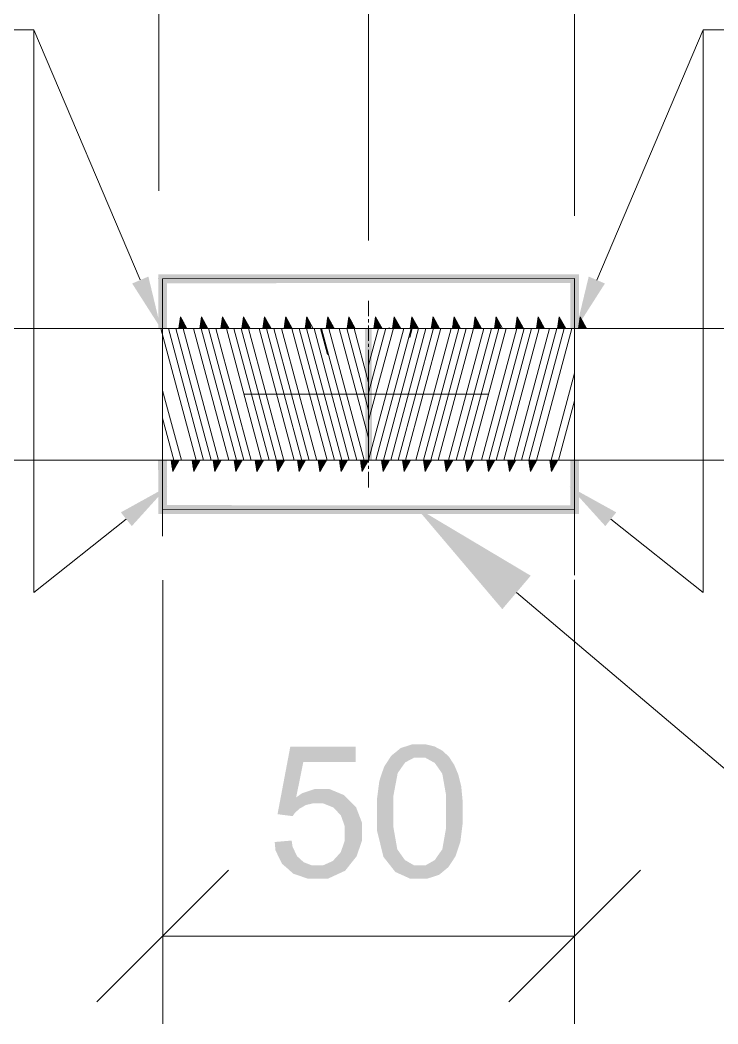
# Model space of a CAD drawing. Header units: millimetres. Extents: x 2 to 579, y 1 to 405.
# Drawn here: x 252.52 to 259.67, y 87.79 to 98.08 of the extents above; entities that cross this region are included whole.
import ezdxf

# ---------------------------------------------------------------- set-up
doc = ezdxf.new("R2010")
doc.units = ezdxf.units.MM
doc.linetypes.add('XKITLINE00', pattern=[0])
doc.layers.add('LinkedObject', color=7, linetype='Continuous', lineweight=0)

# ---------------------------------------------------------------- blocks, each defined once
blk = doc.blocks.new('*A4')
at = {"layer": 'LinkedObject'}
for color, points in [(4, [(258.244, 95.476), (254.024, 95.384), (253.934, 95.474)]), (4, [(253.934, 95.474), (254.024, 94.922), (253.934, 94.922)]), (4, [(254.024, 95.384), (254.024, 94.922), (253.934, 95.474)]), (4, [(258.154, 95.386), (254.024, 95.384), (258.244, 95.476)]), (4, [(258.244, 94.921), (258.154, 95.386), (258.244, 95.476)]), (6, [(253.667, 95.381), (253.833, 95.452), (253.961, 94.92)]), (4, [(258.154, 94.921), (258.154, 95.386), (258.244, 94.921)]), (6, [(258.344, 95.452), (258.51, 95.381), (258.216, 94.92)]), (4, [(256.053, 94.921), (256.124, 93.572), (256.056, 93.572)]), (4, [(256.121, 94.921), (256.124, 93.572), (256.053, 94.921)]), (4, [(253.933, 93.572), (254.024, 93.11), (253.934, 93.02)]), (4, [(254.023, 93.572), (254.024, 93.11), (253.933, 93.572)]), (4, [(258.244, 93.018), (258.154, 93.572), (258.244, 93.572)]), (4, [(258.154, 93.108), (258.154, 93.572), (258.244, 93.018)]), (6, [(253.663, 92.895), (253.551, 93.036), (254.03, 93.301)]), (6, [(258.626, 93.036), (258.514, 92.895), (258.147, 93.301)]), (4, [(254.024, 93.11), (258.154, 93.108), (253.934, 93.02)]), (4, [(253.934, 93.02), (258.154, 93.108), (258.244, 93.018)]), (1, [(257.75, 92.387), (257.459, 92.044), (256.574, 93.088)]), (7, [(255.42, 90.478), (255.156, 89.943), (255.287, 90.636)]), (7, [(255.957, 90.478), (255.287, 90.636), (255.957, 90.636)]), (7, [(255.42, 90.478), (255.287, 90.636), (255.957, 90.478)]), (7, [(256.54, 90.66), (256.555, 90.522), (256.418, 90.621)]), (7, [(256.614, 90.66), (256.555, 90.522), (256.54, 90.66)]), (7, [(256.555, 90.522), (256.614, 90.66), (256.612, 90.522)]), (7, [(256.614, 90.66), (256.67, 90.522), (256.612, 90.522)]), (7, [(256.763, 90.638), (256.614, 90.66), (256.668, 90.66)]), (7, [(256.804, 90.616), (256.614, 90.66), (256.763, 90.638)]), (7, [(256.767, 90.468), (256.614, 90.66), (256.804, 90.616)]), (7, [(256.67, 90.522), (256.614, 90.66), (256.767, 90.468)]), (7, [(256.321, 90.542), (256.43, 90.426), (256.248, 90.429)]), (7, [(256.464, 90.474), (256.321, 90.542), (256.37, 90.581)]), (7, [(256.43, 90.426), (256.321, 90.542), (256.464, 90.474)]), (7, [(256.418, 90.621), (256.555, 90.522), (256.37, 90.581)]), (7, [(256.37, 90.581), (256.555, 90.522), (256.464, 90.474)]), (7, [(256.804, 90.616), (256.806, 90.413), (256.767, 90.468)]), (7, [(256.845, 90.594), (256.806, 90.413), (256.804, 90.616)]), (7, [(256.913, 90.531), (256.806, 90.413), (256.845, 90.594)]), (7, [(256.939, 90.49), (256.806, 90.413), (256.913, 90.531)]), (7, [(255.347, 90.115), (255.156, 89.943), (255.42, 90.478)]), (7, [(256.248, 90.429), (256.43, 90.426), (256.223, 90.356)]), (7, [(256.223, 90.356), (256.43, 90.426), (256.387, 90.364)]), (7, [(256.939, 90.49), (256.844, 90.358), (256.806, 90.413)]), (7, [(256.966, 90.449), (256.844, 90.358), (256.939, 90.49)]), (7, [(257.008, 90.349), (256.844, 90.358), (256.966, 90.449)]), (7, [(256.387, 90.364), (256.174, 90.09), (256.223, 90.356)]), (7, [(256.344, 90.136), (256.174, 90.09), (256.387, 90.364)]), (7, [(256.223, 90.356), (256.174, 90.09), (256.199, 90.283)]), (7, [(257.023, 90.289), (256.883, 90.137), (256.844, 90.358)]), (7, [(257.023, 90.289), (256.844, 90.358), (257.008, 90.349)]), (7, [(257.038, 90.23), (256.883, 90.137), (257.023, 90.289)]), (7, [(257.053, 90.071), (256.883, 90.137), (257.038, 90.23)]), (7, [(255.156, 89.943), (255.347, 90.115), (255.444, 90.036)]), (7, [(255.535, 90.2), (255.347, 90.115), (255.407, 90.158)]), (7, [(255.517, 90.054), (255.347, 90.115), (255.535, 90.2)]), (7, [(255.444, 90.036), (255.347, 90.115), (255.517, 90.054)]), (7, [(255.517, 90.054), (255.535, 90.2), (255.557, 90.054)]), (7, [(255.557, 90.054), (255.535, 90.2), (255.622, 90.054)]), (7, [(255.601, 90.2), (255.622, 90.054), (255.535, 90.2)]), (7, [(255.838, 90.138), (255.601, 90.2), (255.69, 90.2)]), (7, [(255.726, 90.013), (255.601, 90.2), (255.838, 90.138)]), (7, [(255.622, 90.054), (255.601, 90.2), (255.726, 90.013)]), (7, [(255.726, 90.013), (255.838, 90.138), (255.766, 89.972)]), (7, [(255.766, 89.972), (255.838, 90.138), (255.805, 89.931)]), (7, [(255.899, 90.077), (255.805, 89.931), (255.838, 90.138)]), (7, [(256.174, 89.97), (256.344, 90.136), (256.344, 89.97)]), (7, [(256.174, 90.09), (256.344, 90.136), (256.174, 89.97)]), (7, [(257.053, 90.071), (256.883, 89.97), (256.883, 90.137)]), (7, [(255.412, 90.017), (255.156, 89.943), (255.444, 90.036)]), (7, [(255.38, 89.999), (255.156, 89.943), (255.412, 90.017)]), (7, [(255.805, 89.931), (255.899, 90.077), (255.845, 89.819)]), (7, [(255.845, 89.819), (255.899, 90.077), (256.02, 89.859)]), (7, [(256.02, 89.859), (255.899, 90.077), (255.96, 90.016)]), (7, [(257.053, 89.97), (256.883, 89.97), (257.053, 90.071)]), (7, [(255.33, 89.952), (255.156, 89.943), (255.38, 89.999)]), (7, [(255.156, 89.943), (255.33, 89.952), (255.312, 89.923)]), (7, [(256.344, 89.97), (256.174, 89.78), (256.174, 89.97)]), (7, [(256.344, 89.804), (256.174, 89.78), (256.344, 89.97)]), (7, [(257.053, 89.97), (256.883, 89.804), (256.883, 89.97)]), (7, [(257.053, 89.852), (256.883, 89.804), (257.053, 89.97)]), (7, [(255.845, 89.819), (256.02, 89.859), (255.845, 89.748)]), (7, [(255.845, 89.748), (256.02, 89.859), (255.845, 89.673)]), (7, [(256.02, 89.762), (255.845, 89.673), (256.02, 89.859)]), (7, [(256.344, 89.804), (256.308, 89.421), (256.174, 89.78)]), (7, [(256.383, 89.583), (256.308, 89.421), (256.344, 89.804)]), (7, [(256.844, 89.583), (257.053, 89.852), (257.004, 89.587)]), (7, [(256.883, 89.804), (257.053, 89.852), (256.844, 89.583)]), (7, [(257.004, 89.587), (257.053, 89.852), (257.029, 89.66)]), (7, [(255.804, 89.554), (256.02, 89.762), (255.914, 89.446)]), (7, [(255.845, 89.673), (256.02, 89.762), (255.804, 89.554)]), (7, [(255.914, 89.446), (256.02, 89.762), (255.967, 89.512)]), (7, [(255.967, 89.512), (256.02, 89.762), (256.02, 89.671)]), (7, [(256.174, 89.78), (256.308, 89.421), (256.241, 89.506)]), (7, [(255.31, 89.61), (255.127, 89.658), (255.301, 89.673)]), (7, [(255.127, 89.658), (255.26, 89.385), (255.135, 89.573)]), (7, [(255.31, 89.61), (255.26, 89.385), (255.127, 89.658)]), (7, [(255.355, 89.514), (255.26, 89.385), (255.31, 89.61)]), (7, [(255.135, 89.573), (255.26, 89.385), (255.201, 89.436)]), (7, [(255.26, 89.385), (255.355, 89.514), (255.318, 89.333)]), (7, [(255.39, 89.482), (255.318, 89.333), (255.355, 89.514)]), (7, [(255.763, 89.508), (255.914, 89.446), (255.722, 89.463)]), (7, [(255.804, 89.554), (255.914, 89.446), (255.763, 89.508)]), (7, [(256.308, 89.421), (256.383, 89.583), (256.422, 89.528)]), (7, [(256.461, 89.473), (256.308, 89.421), (256.422, 89.528)]), (7, [(256.805, 89.528), (256.907, 89.401), (256.767, 89.473)]), (7, [(257.004, 89.587), (256.805, 89.528), (256.844, 89.583)]), (7, [(256.98, 89.513), (256.805, 89.528), (257.004, 89.587)]), (7, [(256.907, 89.401), (256.805, 89.528), (256.98, 89.513)]), (7, [(255.425, 89.45), (255.318, 89.333), (255.39, 89.482)]), (7, [(255.425, 89.45), (255.56, 89.282), (255.318, 89.333)]), (7, [(255.51, 89.418), (255.56, 89.282), (255.425, 89.45)]), (7, [(255.56, 89.418), (255.56, 89.282), (255.51, 89.418)]), (7, [(255.56, 89.282), (255.914, 89.446), (255.672, 89.282)]), (7, [(255.62, 89.418), (255.914, 89.446), (255.56, 89.282)]), (7, [(255.62, 89.418), (255.56, 89.282), (255.56, 89.418)]), (7, [(255.722, 89.463), (255.914, 89.446), (255.62, 89.418)]), (7, [(255.672, 89.282), (255.914, 89.446), (255.849, 89.364)]), (7, [(256.461, 89.473), (256.614, 89.282), (256.308, 89.421)]), (7, [(256.308, 89.421), (256.614, 89.282), (256.363, 89.351)]), (7, [(256.557, 89.418), (256.614, 89.282), (256.461, 89.473)]), (7, [(256.614, 89.282), (256.557, 89.418), (256.614, 89.418)]), (7, [(256.614, 89.282), (256.671, 89.418), (256.688, 89.282)]), (7, [(256.671, 89.418), (256.614, 89.282), (256.614, 89.418)]), (7, [(256.859, 89.361), (256.671, 89.418), (256.767, 89.473)]), (7, [(256.81, 89.321), (256.671, 89.418), (256.859, 89.361)]), (7, [(256.688, 89.282), (256.671, 89.418), (256.81, 89.321)]), (7, [(256.767, 89.473), (256.907, 89.401), (256.859, 89.361)]), (7, [(255.318, 89.333), (255.56, 89.282), (255.468, 89.282)]), (7, [(256.363, 89.351), (256.614, 89.282), (256.516, 89.282)])]:
    blk.add_hatch(color=color, dxfattribs=at).paths.add_polyline_path(points, flags=17)
at = {"layer": 'LinkedObject', "color": 6, "linetype": 'XKITLINE00', "lineweight": 0}
for p, q in [((253.939, 96.329), (253.939, 105.008)), ((256.089, 95.821), (256.089, 105.008)), ((256.089, 96.105), (256.089, 105.008)), ((258.199, 96.076), (258.199, 105.008)), ((252.661, 97.98), (247.666, 97.98)), ((253.75, 95.417), (252.661, 97.98)), ((252.661, 92.215), (252.661, 97.98)), ((258.427, 95.416), (259.517, 97.98)), ((259.516, 92.215), (259.517, 97.98)), ((259.517, 97.98), (264.512, 97.979)), ((254.816, 94.247), (257.316, 94.247)), ((253.607, 92.966), (252.661, 92.215)), ((258.57, 92.965), (259.516, 92.215)), ((253.98, 92.342), (253.98, 87.794)), ((258.2, 92.344), (258.2, 87.794)), ((254.655, 89.369), (253.305, 88.019)), ((257.525, 88.019), (258.875, 89.369)), ((253.98, 88.694), (258.2, 88.694))]:
    blk.add_line(p, q, dxfattribs=at)
at = {"layer": 'LinkedObject', "color": 7, "linetype": 'XKITLINE00', "lineweight": 0}
for p, q in [((253.939, 95.429), (253.939, 95.429)), ((256.089, 95.205), (256.089, 95.205)), ((258.199, 95.176), (258.199, 95.176)), ((241.523, 94.921), (270.657, 94.921)), ((256.089, 94.921), (256.089, 94.921)), ((270.657, 93.572), (241.523, 93.572)), ((253.98, 93.242), (253.98, 93.242)), ((258.2, 93.244), (258.2, 93.244)), ((258.2, 88.694), (258.2, 88.694))]:
    blk.add_line(p, q, dxfattribs=at)
at = {"layer": 'LinkedObject', "color": 4, "linetype": 'XKITLINE00', "lineweight": 0}
for p, q in [((253.979, 95.429), (258.199, 95.431)), ((253.979, 94.922), (253.979, 95.429)), ((258.199, 94.921), (258.199, 95.431)), ((258.199, 95.431), (258.199, 92.393)), ((253.979, 95.281), (253.979, 92.792)), ((256.089, 94.544), (256.089, 93.572)), ((253.979, 93.572), (253.979, 93.065)), ((258.199, 93.572), (258.199, 93.063)), ((253.979, 93.065), (258.199, 93.063))]:
    blk.add_line(p, q, dxfattribs=at)
at = {"layer": 'LinkedObject', "color": 9, "linetype": 'XKITLINE00', "lineweight": 0}
for p, q in [((256.089, 95.046), (256.089, 95.205)), ((256.089, 94.983), (256.089, 95.014)), ((256.089, 94.796), (256.089, 94.952)), ((256.089, 94.794), (256.089, 94.922)), ((256.089, 94.733), (256.089, 94.764)), ((256.089, 94.731), (256.089, 94.762)), ((256.089, 94.546), (256.089, 94.702)), ((256.089, 94.544), (256.089, 94.7)), ((256.089, 94.483), (256.089, 94.514)), ((256.089, 94.481), (256.089, 94.512)), ((256.089, 94.296), (256.089, 94.452)), ((256.089, 94.294), (256.089, 94.45)), ((256.089, 94.233), (256.089, 94.264)), ((256.089, 94.231), (256.089, 94.262)), ((256.089, 94.046), (256.089, 94.202)), ((256.089, 94.044), (256.089, 94.2)), ((256.089, 93.983), (256.089, 94.014)), ((256.089, 93.981), (256.089, 94.012)), ((256.089, 93.796), (256.089, 93.952)), ((256.089, 93.794), (256.089, 93.95)), ((256.089, 93.733), (256.089, 93.764)), ((256.089, 93.731), (256.089, 93.762)), ((256.089, 93.546), (256.089, 93.702)), ((256.089, 93.572), (256.089, 93.7)), ((256.089, 93.483), (256.089, 93.514)), ((256.089, 93.292), (256.089, 93.452))]:
    blk.add_line(p, q, dxfattribs=at)
at = {"layer": 'LinkedObject', "color": 1, "linetype": 'XKITLINE00', "lineweight": 0}
for p, q in [((254.162, 95.039), (254.145, 94.922)), ((254.149, 94.951), (254.157, 94.921)), ((254.151, 94.965), (254.163, 94.921)), ((254.152, 94.972), (254.166, 94.921)), ((254.154, 94.987), (254.172, 94.921)), ((254.155, 94.994), (254.175, 94.921)), ((254.158, 95.009), (254.181, 94.921)), ((254.159, 95.016), (254.184, 94.921)), ((254.161, 95.03), (254.19, 94.921)), ((254.228, 94.921), (254.162, 95.039)), ((254.162, 95.037), (254.193, 94.921)), ((254.172, 95.021), (254.199, 94.921)), ((254.178, 95.011), (254.202, 94.921)), ((254.189, 94.99), (254.208, 94.921)), ((254.195, 94.98), (254.211, 94.921)), ((254.207, 94.959), (254.217, 94.921)), ((254.212, 94.949), (254.22, 94.921)), ((254.378, 95.039), (254.36, 94.921)), ((254.365, 94.951), (254.373, 94.921)), ((254.367, 94.965), (254.379, 94.921)), ((254.368, 94.973), (254.382, 94.921)), ((254.37, 94.987), (254.388, 94.921)), ((254.371, 94.994), (254.391, 94.921)), ((254.373, 95.009), (254.397, 94.921)), ((254.374, 95.016), (254.4, 94.921)), ((254.376, 95.031), (254.406, 94.921)), ((254.377, 95.038), (254.409, 94.921)), ((254.443, 94.921), (254.378, 95.039)), ((254.388, 95.021), (254.415, 94.921)), ((254.394, 95.01), (254.418, 94.921)), ((254.405, 94.99), (254.424, 94.921)), ((254.411, 94.979), (254.427, 94.921)), ((254.422, 94.959), (254.433, 94.921)), ((254.428, 94.948), (254.436, 94.921)), ((254.593, 95.039), (254.576, 94.921)), ((254.58, 94.951), (254.588, 94.921)), ((254.582, 94.966), (254.594, 94.921)), ((254.583, 94.973), (254.597, 94.921)), ((254.586, 94.987), (254.603, 94.921)), ((254.587, 94.995), (254.606, 94.921)), ((254.589, 95.009), (254.612, 94.921)), ((254.59, 95.016), (254.615, 94.921)), ((254.592, 95.031), (254.621, 94.921)), ((254.659, 94.921), (254.593, 95.039)), ((254.593, 95.038), (254.624, 94.921)), ((254.604, 95.02), (254.63, 94.921)), ((254.609, 95.01), (254.633, 94.921)), ((254.621, 94.989), (254.639, 94.921)), ((254.627, 94.979), (254.642, 94.921)), ((254.638, 94.958), (254.648, 94.921)), ((254.644, 94.948), (254.651, 94.921)), ((254.809, 95.039), (254.791, 94.921)), ((254.796, 94.952), (254.804, 94.921)), ((254.798, 94.966), (254.81, 94.921)), ((254.799, 94.973), (254.813, 94.921)), ((254.801, 94.988), (254.819, 94.921)), ((254.802, 94.995), (254.822, 94.921)), ((254.804, 95.009), (254.828, 94.921)), ((254.805, 95.017), (254.831, 94.921)), ((254.807, 95.031), (254.837, 94.921)), ((254.874, 94.921), (254.809, 95.039)), ((254.809, 95.038), (254.84, 94.921)), ((254.819, 95.02), (254.846, 94.921)), ((254.825, 95.01), (254.849, 94.921)), ((254.837, 94.989), (254.855, 94.921)), ((254.843, 94.978), (254.858, 94.921)), ((254.854, 94.958), (254.864, 94.921)), ((254.86, 94.947), (254.867, 94.921)), ((255.024, 95.039), (255.007, 94.921)), ((255.011, 94.952), (255.02, 94.921)), ((255.014, 94.966), (255.026, 94.921)), ((255.015, 94.974), (255.029, 94.921)), ((255.017, 94.988), (255.035, 94.921)), ((255.018, 94.995), (255.038, 94.921)), ((255.02, 95.01), (255.044, 94.921)), ((255.021, 95.017), (255.047, 94.921)), ((255.023, 95.031), (255.053, 94.921)), ((255.024, 95.039), (255.056, 94.921)), ((255.09, 94.921), (255.024, 95.039)), ((255.035, 95.019), (255.062, 94.921)), ((255.041, 95.009), (255.065, 94.921)), ((255.053, 94.988), (255.071, 94.921)), ((255.058, 94.978), (255.074, 94.921)), ((255.07, 94.957), (255.08, 94.921)), ((255.076, 94.947), (255.083, 94.921)), ((255.24, 95.039), (255.223, 94.921)), ((255.226, 94.945), (255.232, 94.921)), ((255.227, 94.952), (255.235, 94.921)), ((255.229, 94.967), (255.241, 94.921)), ((255.23, 94.974), (255.244, 94.921)), ((255.232, 94.988), (255.25, 94.921)), ((255.233, 94.996), (255.253, 94.921)), ((255.235, 95.01), (255.259, 94.921)), ((255.237, 95.017), (255.262, 94.921)), ((255.239, 95.032), (255.268, 94.921)), ((255.24, 95.039), (255.271, 94.921)), ((255.306, 94.921), (255.24, 95.039)), ((255.251, 95.019), (255.277, 94.921)), ((255.257, 95.009), (255.28, 94.921)), ((255.268, 94.988), (255.286, 94.921)), ((255.274, 94.978), (255.289, 94.921)), ((255.286, 94.957), (255.295, 94.921)), ((255.291, 94.946), (255.298, 94.921)), ((255.455, 95.039), (255.438, 94.921)), ((255.442, 94.945), (255.448, 94.921)), ((255.443, 94.952), (255.451, 94.921)), ((255.445, 94.967), (255.457, 94.921)), ((255.446, 94.974), (255.46, 94.921)), ((255.448, 94.989), (255.466, 94.921)), ((255.449, 94.996), (255.469, 94.921)), ((255.451, 95.01), (255.475, 94.921)), ((255.452, 95.018), (255.478, 94.921)), ((255.454, 95.032), (255.484, 94.921)), ((255.455, 95.039), (255.487, 94.921)), ((255.521, 94.921), (255.455, 95.039)), ((255.467, 95.019), (255.493, 94.921)), ((255.473, 95.008), (255.496, 94.921)), ((255.484, 94.987), (255.502, 94.921)), ((255.671, 95.039), (255.654, 94.921)), ((255.658, 94.95), (255.666, 94.921)), ((255.66, 94.964), (255.672, 94.921)), ((255.661, 94.972), (255.675, 94.921)), ((255.663, 94.986), (255.681, 94.921)), ((255.664, 94.993), (255.684, 94.921)), ((255.666, 95.008), (255.689, 94.921)), ((255.667, 95.015), (255.692, 94.921)), ((255.669, 95.03), (255.698, 94.921)), ((255.67, 95.037), (255.701, 94.921)), ((255.737, 94.921), (255.671, 95.039)), ((255.68, 95.022), (255.707, 94.921)), ((255.686, 95.012), (255.71, 94.921)), ((255.698, 94.991), (255.716, 94.921)), ((255.704, 94.981), (255.719, 94.921)), ((255.715, 94.96), (255.725, 94.921)), ((255.721, 94.95), (255.728, 94.921)), ((255.886, 95.039), (255.869, 94.921)), ((255.873, 94.95), (255.881, 94.921)), ((255.876, 94.965), (255.887, 94.921)), ((255.877, 94.972), (255.89, 94.921)), ((255.879, 94.986), (255.896, 94.921)), ((255.88, 94.994), (255.899, 94.921)), ((255.882, 95.008), (255.905, 94.921)), ((255.883, 95.015), (255.908, 94.921)), ((255.885, 95.03), (255.914, 94.921)), ((255.952, 94.921), (255.886, 95.039)), ((255.886, 95.037), (255.917, 94.921)), ((255.896, 95.022), (255.923, 94.921)), ((255.902, 95.011), (255.926, 94.921)), ((255.914, 94.991), (255.932, 94.921)), ((255.919, 94.98), (255.935, 94.921)), ((255.931, 94.959), (255.941, 94.921)), ((255.937, 94.949), (255.944, 94.921)), ((256.161, 95.039), (256.144, 94.921)), ((256.148, 94.951), (256.156, 94.921)), ((256.15, 94.965), (256.162, 94.921)), ((256.151, 94.972), (256.165, 94.921)), ((256.152, 94.949), (256.16, 94.921)), ((256.153, 94.987), (256.171, 94.921)), ((256.154, 94.994), (256.174, 94.921)), ((256.156, 95.008), (256.18, 94.921)), ((256.157, 95.016), (256.183, 94.921)), ((256.16, 95.03), (256.189, 94.921)), ((256.227, 94.921), (256.161, 95.039)), ((256.161, 95.037), (256.192, 94.921)), ((256.171, 95.021), (256.198, 94.921)), ((256.177, 95.011), (256.201, 94.921)), ((256.188, 94.99), (256.207, 94.921)), ((256.194, 94.98), (256.21, 94.921)), ((256.206, 94.959), (256.216, 94.921)), ((256.352, 95.039), (256.335, 94.921)), ((256.339, 94.951), (256.347, 94.921)), ((256.341, 94.965), (256.353, 94.921)), ((256.342, 94.973), (256.356, 94.921)), ((256.344, 94.987), (256.362, 94.921)), ((256.345, 94.994), (256.365, 94.921)), ((256.347, 95.009), (256.371, 94.921)), ((256.349, 95.016), (256.374, 94.921)), ((256.351, 95.031), (256.38, 94.921)), ((256.418, 94.921), (256.352, 95.039)), ((256.352, 95.038), (256.383, 94.921)), ((256.362, 95.021), (256.389, 94.921)), ((256.368, 95.01), (256.392, 94.921)), ((256.38, 94.99), (256.398, 94.921)), ((256.385, 94.979), (256.401, 94.921)), ((256.397, 94.959), (256.407, 94.921)), ((256.403, 94.948), (256.41, 94.921)), ((256.533, 95.039), (256.516, 94.921)), ((256.52, 94.951), (256.528, 94.921)), ((256.522, 94.966), (256.534, 94.921)), ((256.523, 94.973), (256.537, 94.921)), ((256.525, 94.987), (256.543, 94.921)), ((256.527, 94.995), (256.546, 94.921)), ((256.529, 95.009), (256.552, 94.921)), ((256.53, 95.016), (256.555, 94.921)), ((256.532, 95.031), (256.561, 94.921)), ((256.599, 94.921), (256.533, 95.039)), ((256.533, 95.038), (256.564, 94.921)), ((256.544, 95.02), (256.57, 94.921)), ((256.549, 95.01), (256.573, 94.921)), ((256.561, 94.989), (256.579, 94.921)), ((256.567, 94.979), (256.582, 94.921)), ((256.578, 94.958), (256.588, 94.921)), ((256.584, 94.948), (256.591, 94.921)), ((256.749, 95.039), (256.731, 94.921)), ((256.736, 94.951), (256.744, 94.921)), ((256.738, 94.966), (256.75, 94.921)), ((256.739, 94.973), (256.753, 94.921)), ((256.741, 94.988), (256.759, 94.921)), ((256.742, 94.995), (256.762, 94.921)), ((256.744, 95.009), (256.768, 94.921)), ((256.745, 95.017), (256.771, 94.921)), ((256.747, 95.031), (256.777, 94.921)), ((256.748, 95.038), (256.78, 94.921)), ((256.814, 94.921), (256.749, 95.039)), ((256.759, 95.02), (256.786, 94.921)), ((256.765, 95.009), (256.789, 94.921)), ((256.777, 94.989), (256.795, 94.921)), ((256.782, 94.978), (256.798, 94.921)), ((256.794, 94.958), (256.804, 94.921)), ((256.8, 94.947), (256.807, 94.921)), ((256.964, 95.039), (256.947, 94.921)), ((256.951, 94.952), (256.96, 94.921)), ((256.954, 94.966), (256.966, 94.921)), ((256.955, 94.974), (256.969, 94.921)), ((256.957, 94.988), (256.975, 94.921)), ((256.958, 94.995), (256.978, 94.921)), ((256.96, 95.01), (256.984, 94.921)), ((256.961, 95.017), (256.987, 94.921)), ((256.963, 95.031), (256.993, 94.921)), ((256.964, 95.039), (256.996, 94.921)), ((257.03, 94.921), (256.964, 95.039)), ((256.975, 95.019), (257.002, 94.921)), ((256.981, 95.009), (257.005, 94.921)), ((256.993, 94.988), (257.011, 94.921)), ((256.998, 94.978), (257.014, 94.921)), ((257.01, 94.957), (257.019, 94.921)), ((257.016, 94.947), (257.022, 94.921)), ((257.18, 95.039), (257.162, 94.921)), ((257.166, 94.945), (257.172, 94.921)), ((257.167, 94.952), (257.175, 94.921)), ((257.169, 94.967), (257.181, 94.921)), ((257.17, 94.974), (257.184, 94.921)), ((257.172, 94.988), (257.19, 94.921)), ((257.173, 94.996), (257.193, 94.921)), ((257.175, 95.01), (257.199, 94.921)), ((257.176, 95.017), (257.202, 94.921)), ((257.179, 95.032), (257.208, 94.921)), ((257.18, 95.039), (257.211, 94.921)), ((257.245, 94.921), (257.18, 95.039)), ((257.191, 95.019), (257.217, 94.921)), ((257.197, 95.009), (257.22, 94.921)), ((257.208, 94.988), (257.226, 94.921)), ((257.214, 94.978), (257.229, 94.921)), ((257.226, 94.957), (257.235, 94.921)), ((257.231, 94.946), (257.238, 94.921)), ((257.395, 95.039), (257.378, 94.921)), ((257.382, 94.945), (257.388, 94.921)), ((257.383, 94.952), (257.391, 94.921)), ((257.385, 94.967), (257.397, 94.921)), ((257.386, 94.974), (257.4, 94.921)), ((257.388, 94.989), (257.406, 94.921)), ((257.389, 94.996), (257.409, 94.921)), ((257.391, 95.01), (257.415, 94.921)), ((257.392, 95.018), (257.418, 94.921)), ((257.394, 95.032), (257.424, 94.921)), ((257.395, 95.039), (257.427, 94.921)), ((257.461, 94.921), (257.395, 95.039)), ((257.407, 95.019), (257.433, 94.921)), ((257.413, 95.008), (257.436, 94.921)), ((257.424, 94.987), (257.442, 94.921)), ((257.611, 95.039), (257.594, 94.921)), ((257.598, 94.95), (257.605, 94.921)), ((257.6, 94.964), (257.611, 94.921)), ((257.601, 94.972), (257.614, 94.921)), ((257.603, 94.986), (257.62, 94.921)), ((257.604, 94.993), (257.623, 94.921)), ((257.606, 95.008), (257.629, 94.921)), ((257.607, 95.015), (257.632, 94.921)), ((257.609, 95.03), (257.638, 94.921)), ((257.61, 95.037), (257.641, 94.921)), ((257.677, 94.921), (257.611, 95.039)), ((257.62, 95.022), (257.647, 94.921)), ((257.626, 95.012), (257.65, 94.921)), ((257.638, 94.991), (257.656, 94.921)), ((257.643, 94.981), (257.659, 94.921)), ((257.655, 94.96), (257.665, 94.921)), ((257.661, 94.95), (257.668, 94.921)), ((257.826, 95.039), (257.809, 94.921)), ((257.813, 94.95), (257.821, 94.921)), ((257.815, 94.965), (257.827, 94.921)), ((257.817, 94.972), (257.83, 94.921)), ((257.819, 94.986), (257.836, 94.921)), ((257.82, 94.994), (257.839, 94.921)), ((257.822, 95.008), (257.845, 94.921)), ((257.823, 95.015), (257.848, 94.921)), ((257.825, 95.03), (257.854, 94.921)), ((257.892, 94.921), (257.826, 95.039)), ((257.826, 95.037), (257.857, 94.921)), ((257.836, 95.022), (257.863, 94.921)), ((257.842, 95.011), (257.866, 94.921)), ((257.853, 94.991), (257.872, 94.921)), ((257.859, 94.98), (257.875, 94.921)), ((257.871, 94.959), (257.881, 94.921)), ((257.877, 94.949), (257.884, 94.921)), ((258.042, 95.039), (258.025, 94.921)), ((258.029, 94.951), (258.037, 94.921)), ((258.031, 94.965), (258.043, 94.921)), ((258.032, 94.972), (258.046, 94.921)), ((258.034, 94.987), (258.052, 94.921)), ((258.035, 94.994), (258.055, 94.921)), ((258.037, 95.009), (258.061, 94.921)), ((258.038, 95.016), (258.064, 94.921)), ((258.041, 95.03), (258.07, 94.921)), ((258.108, 94.921), (258.042, 95.039)), ((258.042, 95.037), (258.073, 94.921)), ((258.052, 95.021), (258.079, 94.921)), ((258.058, 95.011), (258.082, 94.921)), ((258.069, 94.99), (258.088, 94.921)), ((258.075, 94.98), (258.091, 94.921)), ((258.087, 94.959), (258.097, 94.921)), ((258.092, 94.949), (258.1, 94.921)), ((258.257, 95.039), (258.24, 94.921)), ((258.245, 94.951), (258.253, 94.921)), ((258.247, 94.965), (258.258, 94.921)), ((258.248, 94.973), (258.261, 94.921)), ((258.25, 94.987), (258.267, 94.921)), ((258.251, 94.994), (258.27, 94.921)), ((258.253, 95.009), (258.276, 94.921)), ((258.254, 95.016), (258.279, 94.921)), ((258.256, 95.031), (258.285, 94.921)), ((258.323, 94.921), (258.257, 95.039)), ((258.257, 95.038), (258.288, 94.921)), ((258.268, 95.021), (258.294, 94.921)), ((258.274, 95.01), (258.297, 94.921)), ((258.285, 94.99), (258.303, 94.921)), ((258.291, 94.979), (258.306, 94.921)), ((258.302, 94.959), (258.312, 94.921)), ((258.308, 94.948), (258.315, 94.921)), ((253.961, 94.92), (254.323, 93.57)), ((254.038, 94.92), (254.399, 93.57)), ((254.114, 94.919), (254.475, 93.57)), ((254.145, 94.922), (254.145, 94.921)), ((254.146, 94.929), (254.148, 94.921)), ((254.148, 94.943), (254.154, 94.921)), ((254.19, 94.919), (254.551, 93.57)), ((254.224, 94.928), (254.226, 94.921)), ((254.296, 94.92), (254.658, 93.57)), ((254.36, 94.922), (254.361, 94.921)), ((254.361, 94.929), (254.364, 94.921)), ((254.364, 94.944), (254.37, 94.921)), ((254.373, 94.919), (254.734, 93.57)), ((254.44, 94.928), (254.441, 94.921)), ((254.449, 94.919), (254.81, 93.57)), ((254.525, 94.919), (254.886, 93.569)), ((254.576, 94.922), (254.576, 94.921)), ((254.577, 94.929), (254.579, 94.921)), ((254.579, 94.944), (254.585, 94.921)), ((254.632, 94.919), (254.993, 93.57)), ((254.656, 94.927), (254.657, 94.921)), ((254.708, 94.919), (255.069, 93.57)), ((254.784, 94.919), (255.145, 93.569)), ((254.792, 94.923), (254.792, 94.921)), ((254.793, 94.93), (254.795, 94.921)), ((254.795, 94.944), (254.801, 94.921)), ((254.86, 94.919), (255.222, 93.569)), ((254.871, 94.927), (254.873, 94.921)), ((254.967, 94.919), (255.328, 93.57)), ((255.007, 94.923), (255.008, 94.921)), ((255.008, 94.93), (255.011, 94.921)), ((255.01, 94.945), (255.017, 94.921)), ((255.043, 94.919), (255.404, 93.569)), ((255.087, 94.926), (255.089, 94.921)), ((255.119, 94.919), (255.481, 93.569)), ((255.195, 94.919), (255.557, 93.569)), ((255.223, 94.923), (255.223, 94.921)), ((255.224, 94.93), (255.226, 94.921)), ((255.301, 94.92), (255.663, 93.571)), ((255.303, 94.926), (255.304, 94.921)), ((255.378, 94.92), (255.739, 93.571)), ((255.438, 94.923), (255.439, 94.921)), ((255.439, 94.931), (255.442, 94.921)), ((255.454, 94.92), (255.815, 93.57)), ((255.53, 94.92), (255.891, 93.57)), ((255.596, 94.921), (255.667, 94.654)), ((255.606, 94.919), (255.968, 93.57)), ((255.655, 94.928), (255.657, 94.921)), ((255.657, 94.943), (255.663, 94.921)), ((255.682, 94.919), (256.044, 93.57)), ((255.732, 94.929), (255.734, 94.921)), ((255.788, 94.921), (256.089, 93.799)), ((255.865, 94.921), (256.089, 94.083)), ((255.869, 94.921), (255.869, 94.921)), ((255.87, 94.929), (255.872, 94.921)), ((255.872, 94.943), (255.878, 94.921)), ((255.941, 94.921), (256.089, 94.368)), ((255.948, 94.928), (255.95, 94.921)), ((256.085, 94.922), (256.085, 94.921)), ((256.449, 94.921), (256.087, 93.571)), ((256.088, 94.921), (256.088, 94.921)), ((256.343, 94.923), (256.089, 93.976)), ((256.266, 94.922), (256.089, 94.26)), ((256.19, 94.922), (256.089, 94.543)), ((256.146, 94.943), (256.152, 94.921)), ((256.525, 94.921), (256.163, 93.571)), ((256.164, 94.928), (256.166, 94.921)), ((256.601, 94.921), (256.24, 93.572)), ((256.3, 94.922), (256.301, 94.921)), ((256.301, 94.929), (256.304, 94.921)), ((256.677, 94.921), (256.316, 93.572)), ((256.338, 94.944), (256.344, 94.921)), ((256.38, 94.928), (256.381, 94.921)), ((256.753, 94.922), (256.392, 93.572)), ((256.83, 94.922), (256.468, 93.572)), ((256.536, 94.921), (256.511, 94.827)), ((256.516, 94.922), (256.516, 94.921)), ((256.517, 94.929), (256.519, 94.921)), ((256.519, 94.944), (256.525, 94.921)), ((256.936, 94.92), (256.574, 93.571)), ((256.596, 94.927), (256.597, 94.921)), ((257.012, 94.92), (256.65, 93.571)), ((257.088, 94.921), (256.727, 93.571)), ((256.732, 94.923), (256.732, 94.921)), ((256.733, 94.93), (256.735, 94.921)), ((256.735, 94.944), (256.741, 94.921)), ((257.164, 94.921), (256.803, 93.571)), ((256.811, 94.927), (256.813, 94.921)), ((257.271, 94.92), (256.909, 93.571)), ((256.947, 94.923), (256.948, 94.921)), ((256.948, 94.93), (256.951, 94.921)), ((256.95, 94.945), (256.957, 94.921)), ((257.347, 94.921), (256.986, 93.571)), ((257.027, 94.926), (257.028, 94.921)), ((257.423, 94.921), (257.062, 93.571)), ((257.499, 94.921), (257.138, 93.571)), ((257.163, 94.923), (257.163, 94.921)), ((257.164, 94.93), (257.166, 94.921)), ((257.243, 94.926), (257.244, 94.921)), ((257.606, 94.921), (257.244, 93.571)), ((257.378, 94.923), (257.379, 94.921)), ((257.379, 94.931), (257.382, 94.921)), ((257.758, 94.921), (257.397, 93.571)), ((257.835, 94.921), (257.473, 93.572)), ((257.941, 94.921), (257.58, 93.571)), ((257.595, 94.928), (257.596, 94.921)), ((257.597, 94.943), (257.602, 94.921)), ((258.017, 94.921), (257.656, 93.571)), ((257.672, 94.929), (257.674, 94.921)), ((258.093, 94.921), (257.732, 93.572)), ((258.17, 94.921), (257.808, 93.572)), ((257.809, 94.921), (257.809, 94.921)), ((257.81, 94.929), (257.812, 94.921)), ((257.812, 94.943), (257.818, 94.921)), ((257.888, 94.928), (257.89, 94.921)), ((258.025, 94.922), (258.025, 94.921)), ((258.026, 94.929), (258.028, 94.921)), ((258.028, 94.943), (258.034, 94.921)), ((258.104, 94.928), (258.106, 94.921)), ((258.24, 94.922), (258.241, 94.921)), ((258.241, 94.929), (258.244, 94.921)), ((258.243, 94.944), (258.25, 94.921)), ((258.32, 94.928), (258.321, 94.921)), ((258.199, 94.462), (257.96, 93.572)), ((253.979, 94.285), (254.171, 93.57)), ((258.199, 94.178), (258.036, 93.572)), ((253.979, 94.001), (254.095, 93.57)), ((254.083, 93.454), (254.065, 93.572)), ((254.067, 93.572), (254.093, 93.473)), ((254.07, 93.572), (254.095, 93.476)), ((254.071, 93.534), (254.089, 93.466)), ((254.074, 93.51), (254.087, 93.462)), ((254.076, 93.572), (254.099, 93.484)), ((254.079, 93.572), (254.101, 93.487)), ((254.148, 93.572), (254.083, 93.454)), ((254.085, 93.572), (254.105, 93.495)), ((254.088, 93.572), (254.107, 93.498)), ((254.094, 93.572), (254.111, 93.505)), ((254.097, 93.572), (254.113, 93.509)), ((254.103, 93.572), (254.118, 93.516)), ((254.106, 93.572), (254.12, 93.52)), ((254.112, 93.572), (254.124, 93.527)), ((254.115, 93.572), (254.126, 93.531)), ((254.121, 93.572), (254.13, 93.538)), ((254.124, 93.572), (254.132, 93.542)), ((254.13, 93.572), (254.136, 93.549)), ((254.133, 93.572), (254.138, 93.553)), ((254.139, 93.572), (254.142, 93.56)), ((254.142, 93.572), (254.144, 93.564)), ((254.148, 93.572), (254.148, 93.571)), ((254.298, 93.454), (254.281, 93.572)), ((254.282, 93.572), (254.309, 93.473)), ((254.285, 93.572), (254.311, 93.477)), ((254.286, 93.535), (254.305, 93.466)), ((254.29, 93.511), (254.303, 93.462)), ((254.291, 93.572), (254.315, 93.484)), ((254.294, 93.572), (254.317, 93.487)), ((254.364, 93.572), (254.298, 93.454)), ((254.3, 93.572), (254.321, 93.495)), ((254.303, 93.572), (254.323, 93.498)), ((254.309, 93.572), (254.327, 93.506)), ((254.312, 93.572), (254.329, 93.509)), ((254.318, 93.572), (254.333, 93.516)), ((254.321, 93.572), (254.335, 93.52)), ((254.327, 93.572), (254.339, 93.527)), ((254.33, 93.572), (254.341, 93.531)), ((254.336, 93.572), (254.345, 93.538)), ((254.339, 93.572), (254.347, 93.542)), ((254.345, 93.572), (254.351, 93.549)), ((254.348, 93.572), (254.353, 93.553)), ((254.354, 93.572), (254.357, 93.56)), ((254.357, 93.572), (254.359, 93.564)), ((254.363, 93.572), (254.364, 93.571)), ((254.514, 93.454), (254.496, 93.572)), ((254.498, 93.572), (254.525, 93.473)), ((254.501, 93.572), (254.527, 93.477)), ((254.502, 93.536), (254.52, 93.466)), ((254.505, 93.512), (254.518, 93.462)), ((254.507, 93.572), (254.531, 93.484)), ((254.51, 93.572), (254.533, 93.488)), ((254.579, 93.572), (254.514, 93.454)), ((254.516, 93.572), (254.537, 93.495)), ((254.519, 93.572), (254.539, 93.499)), ((254.525, 93.572), (254.543, 93.506)), ((254.528, 93.572), (254.545, 93.509)), ((254.534, 93.572), (254.549, 93.517)), ((254.537, 93.572), (254.551, 93.52)), ((254.543, 93.572), (254.555, 93.528)), ((254.546, 93.572), (254.557, 93.531)), ((254.552, 93.572), (254.561, 93.538)), ((254.555, 93.572), (254.563, 93.542)), ((254.561, 93.572), (254.567, 93.549)), ((254.564, 93.572), (254.569, 93.553)), ((254.57, 93.572), (254.573, 93.56)), ((254.573, 93.572), (254.575, 93.564)), ((254.579, 93.572), (254.579, 93.571)), ((254.729, 93.454), (254.712, 93.572)), ((254.714, 93.572), (254.74, 93.473)), ((254.717, 93.572), (254.742, 93.477)), ((254.717, 93.537), (254.736, 93.466)), ((254.721, 93.513), (254.734, 93.462)), ((254.723, 93.572), (254.746, 93.484)), ((254.726, 93.572), (254.748, 93.488)), ((254.795, 93.572), (254.729, 93.454)), ((254.732, 93.572), (254.752, 93.495)), ((254.735, 93.572), (254.754, 93.499)), ((254.741, 93.572), (254.758, 93.506)), ((254.744, 93.572), (254.76, 93.51)), ((254.75, 93.572), (254.764, 93.517)), ((254.753, 93.572), (254.766, 93.52)), ((254.759, 93.572), (254.771, 93.528)), ((254.762, 93.572), (254.773, 93.531)), ((254.768, 93.572), (254.777, 93.539)), ((254.771, 93.572), (254.779, 93.542)), ((254.777, 93.572), (254.783, 93.549)), ((254.78, 93.572), (254.785, 93.553)), ((254.786, 93.572), (254.789, 93.56)), ((254.789, 93.572), (254.791, 93.564)), ((254.795, 93.572), (254.795, 93.571)), ((254.945, 93.454), (254.928, 93.572)), ((254.929, 93.572), (254.956, 93.473)), ((254.932, 93.572), (254.958, 93.477)), ((254.932, 93.538), (254.952, 93.466)), ((254.936, 93.514), (254.95, 93.463)), ((254.938, 93.572), (254.962, 93.484)), ((254.941, 93.572), (254.964, 93.488)), ((255.011, 93.572), (254.945, 93.454)), ((254.947, 93.572), (254.968, 93.495)), ((254.95, 93.572), (254.97, 93.499)), ((254.956, 93.572), (254.974, 93.506)), ((254.959, 93.572), (254.976, 93.51)), ((254.965, 93.572), (254.98, 93.517)), ((254.968, 93.572), (254.982, 93.521)), ((254.974, 93.572), (254.986, 93.528)), ((254.977, 93.572), (254.988, 93.531)), ((254.983, 93.572), (254.992, 93.539)), ((254.986, 93.572), (254.994, 93.542)), ((254.992, 93.572), (254.998, 93.55)), ((254.995, 93.572), (255, 93.553)), ((255.001, 93.572), (255.004, 93.561)), ((255.004, 93.572), (255.006, 93.564)), ((255.01, 93.572), (255.01, 93.571)), ((255.16, 93.454), (255.143, 93.572)), ((255.145, 93.572), (255.171, 93.474)), ((255.148, 93.572), (255.173, 93.477)), ((255.148, 93.539), (255.167, 93.466)), ((255.151, 93.515), (255.165, 93.463)), ((255.154, 93.572), (255.177, 93.484)), ((255.157, 93.572), (255.18, 93.488)), ((255.226, 93.572), (255.16, 93.454)), ((255.163, 93.572), (255.184, 93.495)), ((255.166, 93.572), (255.186, 93.499)), ((255.172, 93.572), (255.19, 93.506)), ((255.175, 93.572), (255.192, 93.51)), ((255.181, 93.572), (255.196, 93.517)), ((255.184, 93.572), (255.198, 93.521)), ((255.19, 93.572), (255.202, 93.528)), ((255.193, 93.572), (255.204, 93.532)), ((255.199, 93.572), (255.208, 93.539)), ((255.202, 93.572), (255.21, 93.543)), ((255.208, 93.572), (255.214, 93.55)), ((255.211, 93.572), (255.216, 93.553)), ((255.217, 93.572), (255.22, 93.561)), ((255.22, 93.572), (255.222, 93.564)), ((255.226, 93.572), (255.226, 93.572)), ((255.376, 93.454), (255.359, 93.572)), ((255.361, 93.572), (255.387, 93.474)), ((255.363, 93.54), (255.383, 93.466)), ((255.364, 93.572), (255.389, 93.477)), ((255.367, 93.516), (255.381, 93.463)), ((255.37, 93.572), (255.393, 93.485)), ((255.373, 93.572), (255.395, 93.488)), ((255.442, 93.572), (255.376, 93.454)), ((255.379, 93.572), (255.399, 93.495)), ((255.382, 93.572), (255.401, 93.499)), ((255.388, 93.572), (255.405, 93.506)), ((255.391, 93.572), (255.407, 93.51)), ((255.397, 93.572), (255.411, 93.517)), ((255.4, 93.572), (255.413, 93.521)), ((255.406, 93.572), (255.417, 93.528)), ((255.409, 93.572), (255.419, 93.532)), ((255.415, 93.572), (255.423, 93.539)), ((255.418, 93.572), (255.425, 93.543)), ((255.424, 93.572), (255.43, 93.55)), ((255.427, 93.572), (255.432, 93.554)), ((255.433, 93.572), (255.436, 93.561)), ((255.436, 93.572), (255.438, 93.564)), ((255.591, 93.454), (255.574, 93.572)), ((255.575, 93.572), (255.602, 93.472)), ((255.578, 93.572), (255.604, 93.476)), ((255.58, 93.532), (255.598, 93.465)), ((255.584, 93.572), (255.608, 93.483)), ((255.584, 93.508), (255.596, 93.462)), ((255.587, 93.572), (255.61, 93.487)), ((255.657, 93.572), (255.591, 93.454)), ((255.593, 93.572), (255.614, 93.494)), ((255.596, 93.572), (255.616, 93.498)), ((255.602, 93.572), (255.62, 93.505)), ((255.605, 93.572), (255.622, 93.509)), ((255.611, 93.572), (255.626, 93.516)), ((255.614, 93.572), (255.628, 93.52)), ((255.62, 93.572), (255.632, 93.527)), ((255.623, 93.572), (255.634, 93.531)), ((255.629, 93.572), (255.638, 93.538)), ((255.632, 93.572), (255.64, 93.541)), ((255.638, 93.572), (255.644, 93.549)), ((255.641, 93.572), (255.646, 93.552)), ((255.647, 93.572), (255.65, 93.56)), ((255.65, 93.572), (255.653, 93.563)), ((255.656, 93.572), (255.657, 93.57)), ((255.807, 93.454), (255.79, 93.572)), ((255.791, 93.572), (255.818, 93.473)), ((255.794, 93.572), (255.82, 93.476)), ((255.795, 93.533), (255.814, 93.465)), ((255.799, 93.509), (255.812, 93.462)), ((255.8, 93.572), (255.824, 93.483)), ((255.803, 93.572), (255.826, 93.487)), ((255.873, 93.572), (255.807, 93.454)), ((255.809, 93.572), (255.83, 93.494)), ((255.812, 93.572), (255.832, 93.498)), ((255.818, 93.572), (255.836, 93.505)), ((255.821, 93.572), (255.838, 93.509)), ((255.827, 93.572), (255.842, 93.516)), ((255.83, 93.572), (255.844, 93.52)), ((255.836, 93.572), (255.848, 93.527)), ((255.839, 93.572), (255.85, 93.531)), ((255.845, 93.572), (255.854, 93.538)), ((255.848, 93.572), (255.856, 93.542)), ((255.854, 93.572), (255.86, 93.549)), ((255.857, 93.572), (255.862, 93.552)), ((255.863, 93.572), (255.866, 93.56)), ((255.866, 93.572), (255.868, 93.563)), ((255.872, 93.572), (255.872, 93.571)), ((256.023, 93.454), (256.005, 93.572)), ((256.007, 93.572), (256.033, 93.473)), ((256.01, 93.572), (256.035, 93.476)), ((256.011, 93.534), (256.029, 93.465)), ((256.014, 93.51), (256.027, 93.462)), ((256.016, 93.572), (256.039, 93.484)), ((256.019, 93.572), (256.041, 93.487)), ((256.088, 93.572), (256.023, 93.454)), ((256.025, 93.572), (256.045, 93.495)), ((256.028, 93.572), (256.047, 93.498)), ((256.034, 93.572), (256.051, 93.505)), ((256.037, 93.572), (256.053, 93.509)), ((256.043, 93.572), (256.057, 93.516)), ((256.046, 93.572), (256.06, 93.52)), ((256.052, 93.572), (256.064, 93.527)), ((256.055, 93.572), (256.066, 93.531)), ((256.061, 93.572), (256.07, 93.538)), ((256.064, 93.572), (256.072, 93.542)), ((256.07, 93.572), (256.076, 93.549)), ((256.073, 93.572), (256.078, 93.553)), ((256.079, 93.572), (256.082, 93.56)), ((256.082, 93.572), (256.084, 93.564)), ((256.088, 93.572), (256.088, 93.571)), ((256.238, 93.454), (256.221, 93.572)), ((256.222, 93.572), (256.249, 93.473)), ((256.225, 93.572), (256.251, 93.477)), ((256.226, 93.535), (256.245, 93.466)), ((256.23, 93.511), (256.243, 93.462)), ((256.231, 93.572), (256.255, 93.484)), ((256.234, 93.572), (256.257, 93.487)), ((256.304, 93.572), (256.238, 93.454)), ((256.24, 93.572), (256.261, 93.495)), ((256.243, 93.572), (256.263, 93.498)), ((256.249, 93.572), (256.267, 93.506)), ((256.252, 93.572), (256.269, 93.509)), ((256.258, 93.572), (256.273, 93.516)), ((256.261, 93.572), (256.275, 93.52)), ((256.267, 93.572), (256.279, 93.527)), ((256.27, 93.572), (256.281, 93.531)), ((256.276, 93.572), (256.285, 93.538)), ((256.279, 93.572), (256.287, 93.542)), ((256.285, 93.572), (256.291, 93.549)), ((256.288, 93.572), (256.293, 93.553)), ((256.294, 93.572), (256.297, 93.56)), ((256.297, 93.572), (256.299, 93.564)), ((256.303, 93.572), (256.303, 93.571)), ((256.454, 93.454), (256.436, 93.572)), ((256.438, 93.572), (256.464, 93.473)), ((256.441, 93.572), (256.467, 93.477)), ((256.442, 93.536), (256.46, 93.466)), ((256.445, 93.512), (256.458, 93.462)), ((256.447, 93.572), (256.471, 93.484)), ((256.45, 93.572), (256.473, 93.488)), ((256.519, 93.572), (256.454, 93.454)), ((256.456, 93.572), (256.477, 93.495)), ((256.459, 93.572), (256.479, 93.498)), ((256.465, 93.572), (256.483, 93.506)), ((256.468, 93.572), (256.485, 93.509)), ((256.474, 93.572), (256.489, 93.517)), ((256.477, 93.572), (256.491, 93.52)), ((256.483, 93.572), (256.495, 93.528)), ((256.486, 93.572), (256.497, 93.531)), ((256.492, 93.572), (256.501, 93.538)), ((256.495, 93.572), (256.503, 93.542)), ((256.501, 93.572), (256.507, 93.549)), ((256.504, 93.572), (256.509, 93.553)), ((256.51, 93.572), (256.513, 93.56)), ((256.513, 93.572), (256.515, 93.564)), ((256.519, 93.572), (256.519, 93.571)), ((256.669, 93.454), (256.652, 93.572)), ((256.654, 93.572), (256.68, 93.473)), ((256.657, 93.572), (256.682, 93.477)), ((256.657, 93.537), (256.676, 93.466)), ((256.661, 93.513), (256.674, 93.462)), ((256.663, 93.572), (256.686, 93.484)), ((256.666, 93.572), (256.688, 93.488)), ((256.735, 93.572), (256.669, 93.454)), ((256.672, 93.572), (256.692, 93.495)), ((256.675, 93.572), (256.694, 93.499)), ((256.681, 93.572), (256.698, 93.506)), ((256.684, 93.572), (256.7, 93.51)), ((256.69, 93.572), (256.704, 93.517)), ((256.693, 93.572), (256.706, 93.52)), ((256.699, 93.572), (256.71, 93.528)), ((256.702, 93.572), (256.712, 93.531)), ((256.708, 93.572), (256.717, 93.539)), ((256.711, 93.572), (256.719, 93.542)), ((256.717, 93.572), (256.723, 93.549)), ((256.72, 93.572), (256.725, 93.553)), ((256.726, 93.572), (256.729, 93.56)), ((256.729, 93.572), (256.731, 93.564)), ((256.735, 93.572), (256.735, 93.571)), ((256.885, 93.454), (256.868, 93.572)), ((256.869, 93.572), (256.896, 93.473)), ((256.872, 93.572), (256.898, 93.477)), ((256.872, 93.538), (256.892, 93.466)), ((256.876, 93.514), (256.89, 93.462)), ((256.878, 93.572), (256.902, 93.484)), ((256.881, 93.572), (256.904, 93.488)), ((256.951, 93.572), (256.885, 93.454)), ((256.887, 93.572), (256.908, 93.495)), ((256.89, 93.572), (256.91, 93.499)), ((256.896, 93.572), (256.914, 93.506)), ((256.899, 93.572), (256.916, 93.51)), ((256.905, 93.572), (256.92, 93.517)), ((256.908, 93.572), (256.922, 93.521)), ((256.914, 93.572), (256.926, 93.528)), ((256.917, 93.572), (256.928, 93.531)), ((256.923, 93.572), (256.932, 93.539)), ((256.926, 93.572), (256.934, 93.542)), ((256.932, 93.572), (256.938, 93.55)), ((256.935, 93.572), (256.94, 93.553)), ((256.941, 93.572), (256.944, 93.56)), ((256.944, 93.572), (256.946, 93.564)), ((256.95, 93.572), (256.95, 93.571)), ((257.1, 93.454), (257.083, 93.572)), ((257.085, 93.572), (257.111, 93.474)), ((257.088, 93.572), (257.113, 93.477)), ((257.088, 93.539), (257.107, 93.466)), ((257.091, 93.515), (257.105, 93.463)), ((257.094, 93.572), (257.117, 93.484)), ((257.097, 93.572), (257.119, 93.488)), ((257.166, 93.572), (257.1, 93.454)), ((257.103, 93.572), (257.124, 93.495)), ((257.106, 93.572), (257.126, 93.499)), ((257.112, 93.572), (257.13, 93.506)), ((257.115, 93.572), (257.132, 93.51)), ((257.121, 93.572), (257.136, 93.517)), ((257.124, 93.572), (257.138, 93.521)), ((257.13, 93.572), (257.142, 93.528)), ((257.133, 93.572), (257.144, 93.532)), ((257.139, 93.572), (257.148, 93.539)), ((257.142, 93.572), (257.15, 93.542)), ((257.148, 93.572), (257.154, 93.55)), ((257.151, 93.572), (257.156, 93.553)), ((257.157, 93.572), (257.16, 93.561)), ((257.16, 93.572), (257.162, 93.564)), ((257.166, 93.572), (257.166, 93.572)), ((257.316, 93.454), (257.299, 93.572)), ((257.301, 93.572), (257.327, 93.474)), ((257.303, 93.54), (257.323, 93.466)), ((257.304, 93.572), (257.329, 93.477)), ((257.307, 93.516), (257.321, 93.463)), ((257.31, 93.572), (257.333, 93.485)), ((257.313, 93.572), (257.335, 93.488)), ((257.382, 93.572), (257.316, 93.454)), ((257.319, 93.572), (257.339, 93.495)), ((257.322, 93.572), (257.341, 93.499)), ((257.328, 93.572), (257.345, 93.506)), ((257.331, 93.572), (257.347, 93.51)), ((257.337, 93.572), (257.351, 93.517)), ((257.34, 93.572), (257.353, 93.521)), ((257.346, 93.572), (257.357, 93.528)), ((257.349, 93.572), (257.359, 93.532)), ((257.355, 93.572), (257.363, 93.539)), ((257.358, 93.572), (257.365, 93.543)), ((257.364, 93.572), (257.369, 93.55)), ((257.367, 93.572), (257.372, 93.554)), ((257.373, 93.572), (257.376, 93.561)), ((257.376, 93.572), (257.378, 93.564)), ((257.531, 93.454), (257.514, 93.572)), ((257.515, 93.572), (257.542, 93.472)), ((257.518, 93.572), (257.544, 93.476)), ((257.52, 93.532), (257.538, 93.465)), ((257.524, 93.572), (257.548, 93.483)), ((257.524, 93.508), (257.536, 93.462)), ((257.527, 93.572), (257.55, 93.487)), ((257.597, 93.572), (257.531, 93.454)), ((257.533, 93.572), (257.554, 93.494)), ((257.536, 93.572), (257.556, 93.498)), ((257.542, 93.572), (257.56, 93.505)), ((257.545, 93.572), (257.562, 93.509)), ((257.551, 93.572), (257.566, 93.516)), ((257.554, 93.572), (257.568, 93.52)), ((257.56, 93.572), (257.572, 93.527)), ((257.563, 93.572), (257.574, 93.531)), ((257.569, 93.572), (257.578, 93.538)), ((257.572, 93.572), (257.58, 93.541)), ((257.578, 93.572), (257.584, 93.549)), ((257.581, 93.572), (257.586, 93.552)), ((257.587, 93.572), (257.59, 93.56)), ((257.59, 93.572), (257.592, 93.563)), ((257.596, 93.572), (257.597, 93.57)), ((257.747, 93.454), (257.73, 93.572)), ((257.731, 93.572), (257.758, 93.473)), ((257.734, 93.572), (257.76, 93.476)), ((257.735, 93.533), (257.753, 93.465)), ((257.739, 93.509), (257.751, 93.462)), ((257.74, 93.572), (257.764, 93.484)), ((257.743, 93.572), (257.766, 93.487)), ((257.813, 93.572), (257.747, 93.454)), ((257.749, 93.572), (257.77, 93.494)), ((257.752, 93.572), (257.772, 93.498)), ((257.758, 93.572), (257.776, 93.505)), ((257.761, 93.572), (257.778, 93.509)), ((257.767, 93.572), (257.782, 93.516)), ((257.77, 93.572), (257.784, 93.52)), ((257.776, 93.572), (257.788, 93.527)), ((257.779, 93.572), (257.79, 93.531)), ((257.785, 93.572), (257.794, 93.538)), ((257.788, 93.572), (257.796, 93.542)), ((257.794, 93.572), (257.8, 93.549)), ((257.797, 93.572), (257.802, 93.552)), ((257.803, 93.572), (257.806, 93.56)), ((257.806, 93.572), (257.808, 93.563)), ((257.812, 93.572), (257.812, 93.571)), ((257.962, 93.454), (257.945, 93.572)), ((257.947, 93.572), (257.973, 93.473)), ((257.95, 93.572), (257.975, 93.476)), ((257.951, 93.534), (257.969, 93.466)), ((257.954, 93.51), (257.967, 93.462)), ((257.956, 93.572), (257.979, 93.484)), ((257.959, 93.572), (257.981, 93.487)), ((258.028, 93.572), (257.962, 93.454)), ((257.965, 93.572), (257.985, 93.495)), ((257.968, 93.572), (257.987, 93.498)), ((257.974, 93.572), (257.991, 93.505)), ((257.977, 93.572), (257.993, 93.509)), ((257.983, 93.572), (257.997, 93.516)), ((257.986, 93.572), (257.999, 93.52)), ((257.992, 93.572), (258.003, 93.527)), ((257.995, 93.572), (258.006, 93.531)), ((258.001, 93.572), (258.01, 93.538)), ((258.004, 93.572), (258.012, 93.542)), ((258.01, 93.572), (258.016, 93.549)), ((258.013, 93.572), (258.018, 93.553)), ((258.019, 93.572), (258.022, 93.56)), ((258.022, 93.572), (258.024, 93.564)), ((258.028, 93.572), (258.028, 93.571)), ((254.082, 93.461), (254.083, 93.455)), ((254.297, 93.462), (254.299, 93.455)), ((254.512, 93.463), (254.514, 93.455)), ((254.728, 93.464), (254.73, 93.455)), ((254.943, 93.465), (254.946, 93.455)), ((255.159, 93.466), (255.161, 93.455)), ((255.374, 93.467), (255.377, 93.456)), ((255.591, 93.459), (255.592, 93.454)), ((255.806, 93.46), (255.807, 93.454)), ((256.021, 93.461), (256.023, 93.455)), ((256.237, 93.462), (256.239, 93.455)), ((256.452, 93.463), (256.454, 93.455)), ((256.668, 93.464), (256.67, 93.455)), ((256.883, 93.465), (256.886, 93.455)), ((257.098, 93.466), (257.101, 93.455)), ((257.314, 93.467), (257.317, 93.456)), ((257.531, 93.459), (257.532, 93.454)), ((257.746, 93.46), (257.747, 93.454)), ((257.961, 93.461), (257.963, 93.455)), ((257.604, 92.216), (262.71, 87.89))]:
    blk.add_line(p, q, dxfattribs=at)
at = {"layer": 'LinkedObject', "color": 15, "linetype": 'XKITLINE00', "lineweight": 0}
blk.add_line((257.682, 94.921), (257.321, 93.571), dxfattribs=at)

msp = doc.modelspace()

# ---------------------------------------------------------------- block references
at = {"lineweight": 0}
msp.add_blockref('*A4', (0, 0), dxfattribs=at)

doc.saveas('drawing.dxf')
